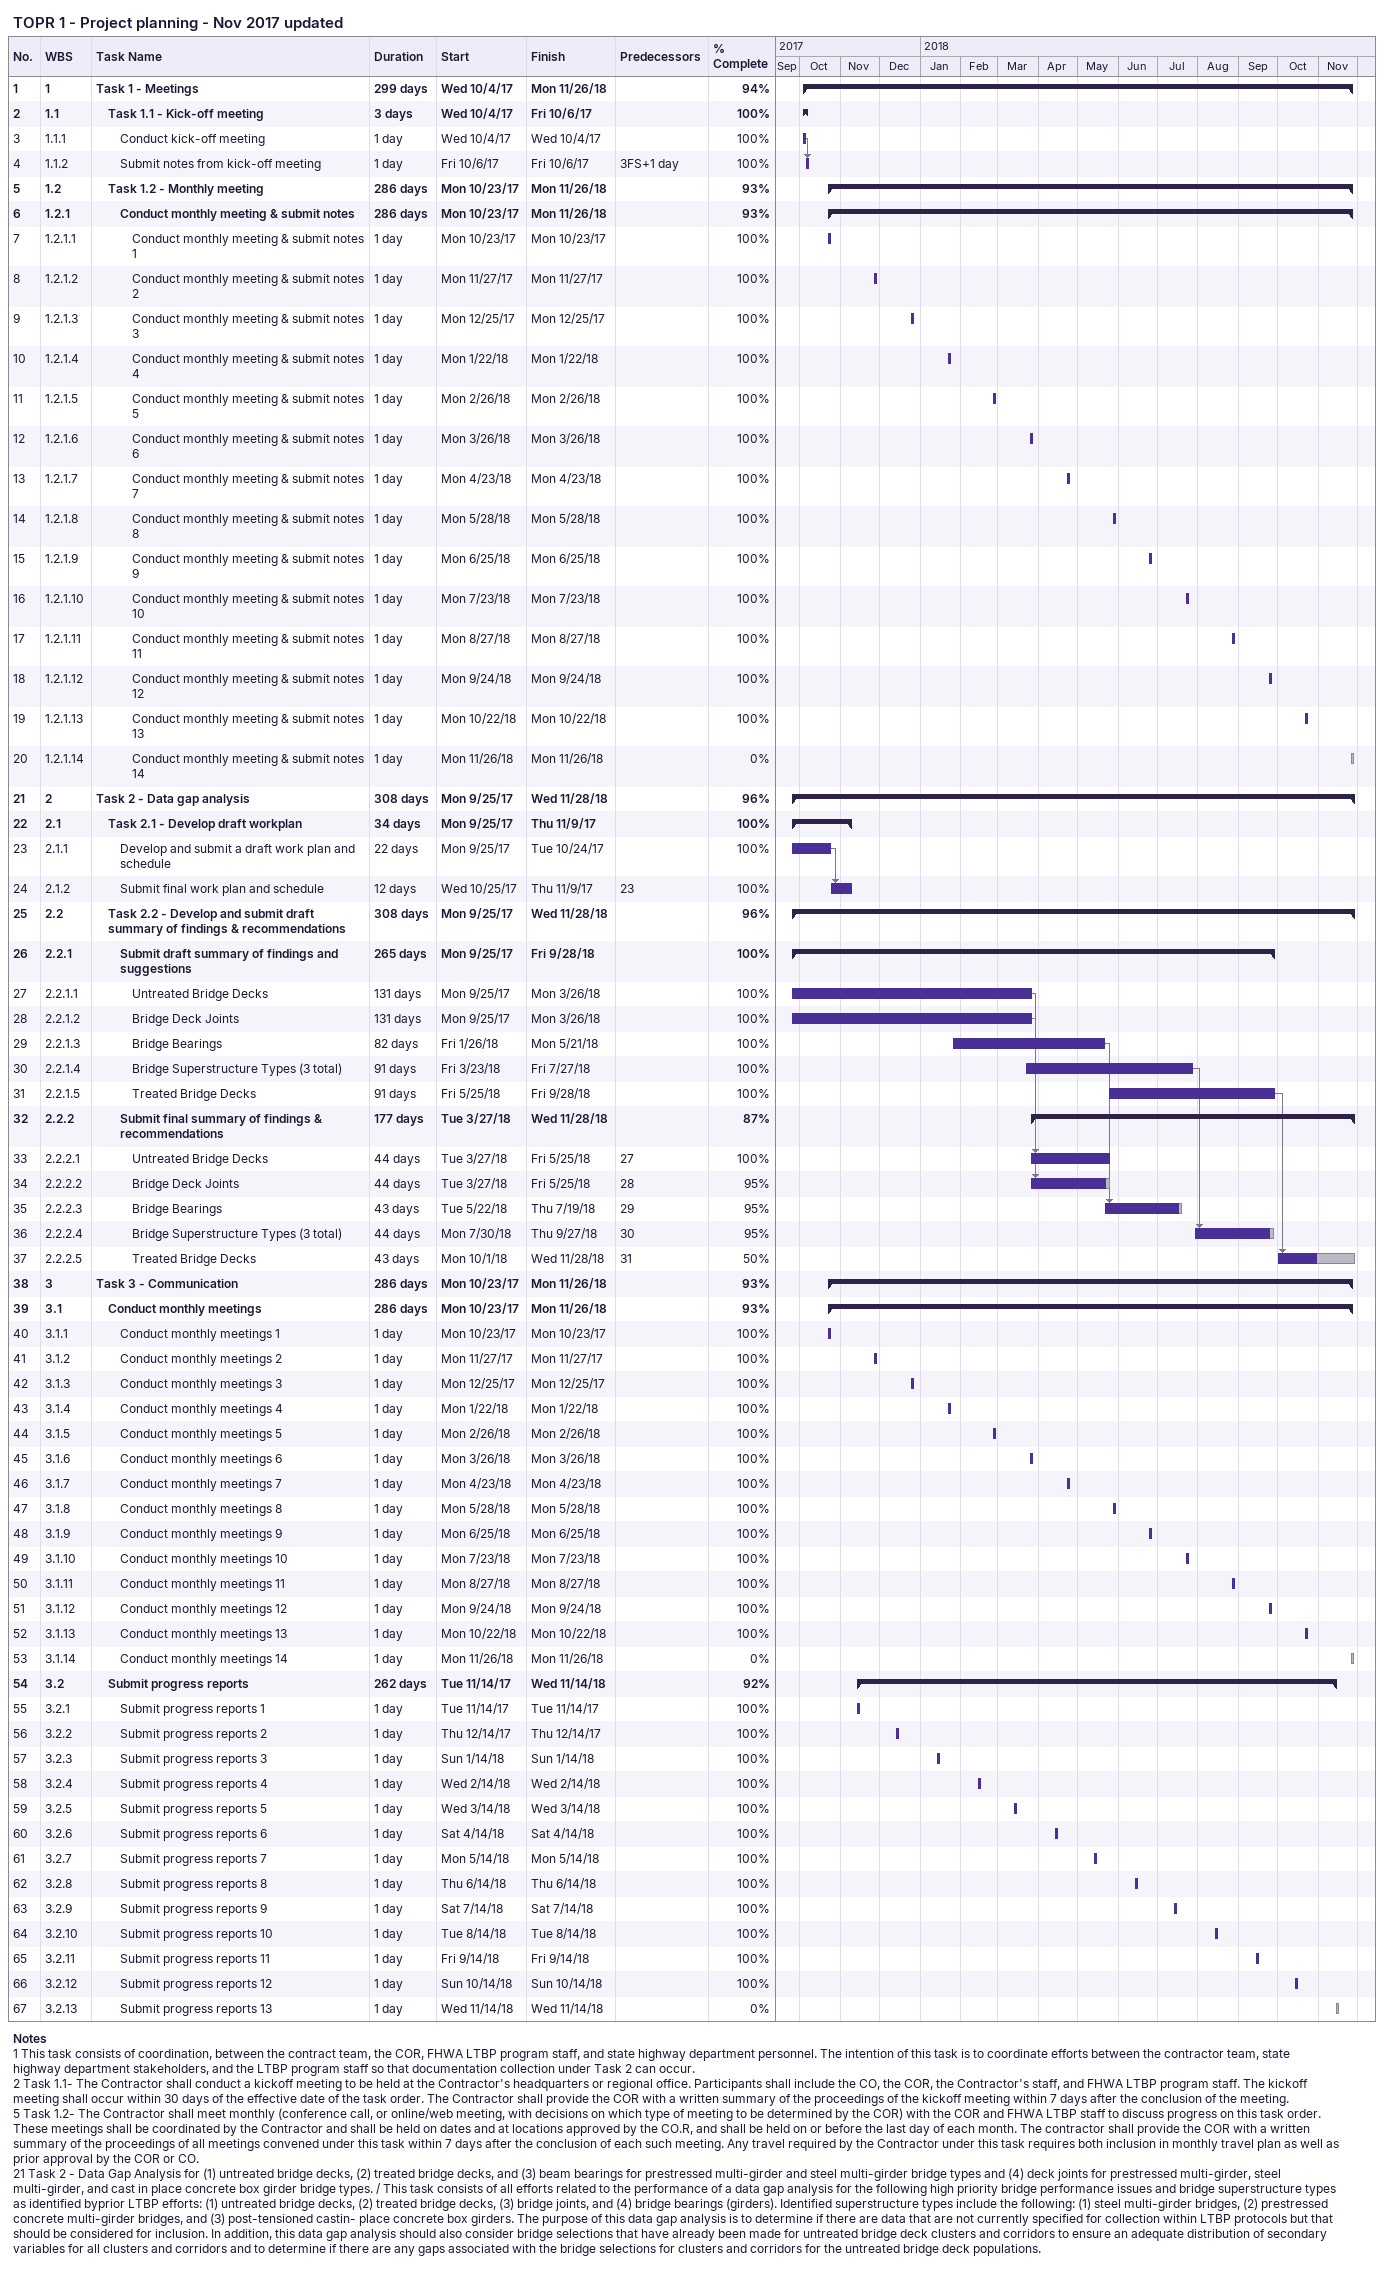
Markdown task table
TOPR 1 - Project planning - Nov 2017 updated

| ID | WBS | Task | Duration | Start | Finish | Predecessors | % complete |
|---|---|---|---|---|---|---|---|
| 1 | 1 | **Task 1 - Meetings** | 299d | 2017-10-04 | 2018-11-26 |  | 94 |
| 2 | 1.1 | **Task 1.1 - Kick-off meeting** | 3d | 2017-10-04 | 2017-10-06 |  | 100 |
| 3 | 1.1.1 | Conduct kick-off meeting | 1d | 2017-10-04 | 2017-10-04 |  | 100 |
| 4 | 1.1.2 | Submit notes from kick-off meeting | 1d | 2017-10-06 | 2017-10-06 | 3FS+1d | 100 |
| 5 | 1.2 | **Task 1.2 - Monthly meeting** | 286d | 2017-10-23 | 2018-11-26 |  | 93 |
| 6 | 1.2.1 | **Conduct monthly meeting & submit notes** | 286d | 2017-10-23 | 2018-11-26 |  | 93 |
| 7 | 1.2.1.1 | Conduct monthly meeting & submit notes 1 | 1d | 2017-10-23 | 2017-10-23 |  | 100 |
| 8 | 1.2.1.2 | Conduct monthly meeting & submit notes 2 | 1d | 2017-11-27 | 2017-11-27 |  | 100 |
| 9 | 1.2.1.3 | Conduct monthly meeting & submit notes 3 | 1d | 2017-12-25 | 2017-12-25 |  | 100 |
| 10 | 1.2.1.4 | Conduct monthly meeting & submit notes 4 | 1d | 2018-01-22 | 2018-01-22 |  | 100 |
| 11 | 1.2.1.5 | Conduct monthly meeting & submit notes 5 | 1d | 2018-02-26 | 2018-02-26 |  | 100 |
| 12 | 1.2.1.6 | Conduct monthly meeting & submit notes 6 | 1d | 2018-03-26 | 2018-03-26 |  | 100 |
| 13 | 1.2.1.7 | Conduct monthly meeting & submit notes 7 | 1d | 2018-04-23 | 2018-04-23 |  | 100 |
| 14 | 1.2.1.8 | Conduct monthly meeting & submit notes 8 | 1d | 2018-05-28 | 2018-05-28 |  | 100 |
| 15 | 1.2.1.9 | Conduct monthly meeting & submit notes 9 | 1d | 2018-06-25 | 2018-06-25 |  | 100 |
| 16 | 1.2.1.10 | Conduct monthly meeting & submit notes 10 | 1d | 2018-07-23 | 2018-07-23 |  | 100 |
| 17 | 1.2.1.11 | Conduct monthly meeting & submit notes 11 | 1d | 2018-08-27 | 2018-08-27 |  | 100 |
| 18 | 1.2.1.12 | Conduct monthly meeting & submit notes 12 | 1d | 2018-09-24 | 2018-09-24 |  | 100 |
| 19 | 1.2.1.13 | Conduct monthly meeting & submit notes 13 | 1d | 2018-10-22 | 2018-10-22 |  | 100 |
| 20 | 1.2.1.14 | Conduct monthly meeting & submit notes 14 | 1d | 2018-11-26 | 2018-11-26 |  | 0 |
| 21 | 2 | **Task 2 - Data gap analysis** | 308d | 2017-09-25 | 2018-11-28 |  | 96 |
| 22 | 2.1 | **Task 2.1 - Develop draft workplan** | 34d | 2017-09-25 | 2017-11-09 |  | 100 |
| 23 | 2.1.1 | Develop and submit a draft work plan and schedule | 22d | 2017-09-25 | 2017-10-24 |  | 100 |
| 24 | 2.1.2 | Submit final work plan and schedule | 12d | 2017-10-25 | 2017-11-09 | 23 | 100 |
| 25 | 2.2 | **Task 2.2 - Develop and submit draft summary of findings & recommendations** | 308d | 2017-09-25 | 2018-11-28 |  | 96 |
| 26 | 2.2.1 | **Submit draft summary of findings and suggestions** | 265d | 2017-09-25 | 2018-09-28 |  | 100 |
| 27 | 2.2.1.1 | Untreated Bridge Decks | 131d | 2017-09-25 | 2018-03-26 |  | 100 |
| 28 | 2.2.1.2 | Bridge Deck Joints | 131d | 2017-09-25 | 2018-03-26 |  | 100 |
| 29 | 2.2.1.3 | Bridge Bearings | 82d | 2018-01-26 | 2018-05-21 |  | 100 |
| 30 | 2.2.1.4 | Bridge Superstructure Types (3 total) | 91d | 2018-03-23 | 2018-07-27 |  | 100 |
| 31 | 2.2.1.5 | Treated Bridge Decks | 91d | 2018-05-25 | 2018-09-28 |  | 100 |
| 32 | 2.2.2 | **Submit final summary of findings & recommendations** | 177d | 2018-03-27 | 2018-11-28 |  | 87 |
| 33 | 2.2.2.1 | Untreated Bridge Decks | 44d | 2018-03-27 | 2018-05-25 | 27 | 100 |
| 34 | 2.2.2.2 | Bridge Deck Joints | 44d | 2018-03-27 | 2018-05-25 | 28 | 95 |
| 35 | 2.2.2.3 | Bridge Bearings | 43d | 2018-05-22 | 2018-07-19 | 29 | 95 |
| 36 | 2.2.2.4 | Bridge Superstructure Types (3 total) | 44d | 2018-07-30 | 2018-09-27 | 30 | 95 |
| 37 | 2.2.2.5 | Treated Bridge Decks | 43d | 2018-10-01 | 2018-11-28 | 31 | 50 |
| 38 | 3 | **Task 3 - Communication** | 286d | 2017-10-23 | 2018-11-26 |  | 93 |
| 39 | 3.1 | **Conduct monthly meetings** | 286d | 2017-10-23 | 2018-11-26 |  | 93 |
| 40 | 3.1.1 | Conduct monthly meetings 1 | 1d | 2017-10-23 | 2017-10-23 |  | 100 |
| 41 | 3.1.2 | Conduct monthly meetings 2 | 1d | 2017-11-27 | 2017-11-27 |  | 100 |
| 42 | 3.1.3 | Conduct monthly meetings 3 | 1d | 2017-12-25 | 2017-12-25 |  | 100 |
| 43 | 3.1.4 | Conduct monthly meetings 4 | 1d | 2018-01-22 | 2018-01-22 |  | 100 |
| 44 | 3.1.5 | Conduct monthly meetings 5 | 1d | 2018-02-26 | 2018-02-26 |  | 100 |
| 45 | 3.1.6 | Conduct monthly meetings 6 | 1d | 2018-03-26 | 2018-03-26 |  | 100 |
| 46 | 3.1.7 | Conduct monthly meetings 7 | 1d | 2018-04-23 | 2018-04-23 |  | 100 |
| 47 | 3.1.8 | Conduct monthly meetings 8 | 1d | 2018-05-28 | 2018-05-28 |  | 100 |
| 48 | 3.1.9 | Conduct monthly meetings 9 | 1d | 2018-06-25 | 2018-06-25 |  | 100 |
| 49 | 3.1.10 | Conduct monthly meetings 10 | 1d | 2018-07-23 | 2018-07-23 |  | 100 |
| 50 | 3.1.11 | Conduct monthly meetings 11 | 1d | 2018-08-27 | 2018-08-27 |  | 100 |
| 51 | 3.1.12 | Conduct monthly meetings 12 | 1d | 2018-09-24 | 2018-09-24 |  | 100 |
| 52 | 3.1.13 | Conduct monthly meetings 13 | 1d | 2018-10-22 | 2018-10-22 |  | 100 |
| 53 | 3.1.14 | Conduct monthly meetings 14 | 1d | 2018-11-26 | 2018-11-26 |  | 0 |
| 54 | 3.2 | **Submit progress reports** | 262d | 2017-11-14 | 2018-11-14 |  | 92 |
| 55 | 3.2.1 | Submit progress reports 1 | 1d | 2017-11-14 | 2017-11-14 |  | 100 |
| 56 | 3.2.2 | Submit progress reports 2 | 1d | 2017-12-14 | 2017-12-14 |  | 100 |
| 57 | 3.2.3 | Submit progress reports 3 | 1d | 2018-01-14 | 2018-01-14 |  | 100 |
| 58 | 3.2.4 | Submit progress reports 4 | 1d | 2018-02-14 | 2018-02-14 |  | 100 |
| 59 | 3.2.5 | Submit progress reports 5 | 1d | 2018-03-14 | 2018-03-14 |  | 100 |
| 60 | 3.2.6 | Submit progress reports 6 | 1d | 2018-04-14 | 2018-04-14 |  | 100 |
| 61 | 3.2.7 | Submit progress reports 7 | 1d | 2018-05-14 | 2018-05-14 |  | 100 |
| 62 | 3.2.8 | Submit progress reports 8 | 1d | 2018-06-14 | 2018-06-14 |  | 100 |
| 63 | 3.2.9 | Submit progress reports 9 | 1d | 2018-07-14 | 2018-07-14 |  | 100 |
| 64 | 3.2.10 | Submit progress reports 10 | 1d | 2018-08-14 | 2018-08-14 |  | 100 |
| 65 | 3.2.11 | Submit progress reports 11 | 1d | 2018-09-14 | 2018-09-14 |  | 100 |
| 66 | 3.2.12 | Submit progress reports 12 | 1d | 2018-10-14 | 2018-10-14 |  | 100 |
| 67 | 3.2.13 | Submit progress reports 13 | 1d | 2018-11-14 | 2018-11-14 |  | 0 |

Notes
- 1: This task consists of coordination, between the contract team, the COR, FHWA LTBP program staff, and state highway department personnel. The intention of this task is to coordinate efforts between the contractor team, state highway department stakeholders, and the LTBP program staff so that documentation collection under Task 2 can occur.
- 2: Task 1.1- The Contractor shall conduct a kickoff meeting to be held at the Contractor's headquarters or regional office. Participants shall include the CO, the COR, the Contractor's staff, and FHWA LTBP program staff. The kickoff meeting shall occur within 30 days of the effective date of the task order. The Contractor shall provide the COR with a written summary of the proceedings of the kickoff meeting within 7 days after the conclusion of the meeting.
- 5: Task 1.2- The Contractor shall meet monthly (conference call, or online/web meeting, with decisions on which type of meeting to be determined by the COR) with the COR and FHWA LTBP staff to discuss progress on this task order. These meetings shall be coordinated by the Contractor and shall be held on dates and at locations approved by the CO.R, and shall be held on or before the last day of each month. The contractor shall provide the COR with a written summary of the proceedings of all meetings convened under this task within 7 days after the conclusion of each such meeting. Any travel required by the Contractor under this task requires both inclusion in monthly travel plan as well as prior approval by the COR or CO.
- 21: Task 2 - Data Gap Analysis for (1) untreated bridge decks, (2) treated bridge decks, and (3) beam bearings for prestressed multi-girder and steel multi-girder bridge types and (4) deck joints for prestressed multi-girder, steel multi-girder, and cast in place concrete box girder bridge types. / This task consists of all efforts related to the performance of a data gap analysis for the following high priority bridge performance issues and bridge superstructure types as identified byprior LTBP efforts: (1) untreated bridge decks, (2) treated bridge decks, (3) bridge joints, and (4) bridge bearings (girders). Identified superstructure types include the following: (1) steel multi-girder bridges, (2) prestressed concrete multi-girder bridges, and (3) post-tensioned castin- place concrete box girders. The purpose of this data gap analysis is to determine if there are data that are not currently specified for collection within LTBP protocols but that should be considered for inclusion. In addition, this data gap analysis should also consider bridge selections that have already been made for untreated bridge deck clusters and corridors to ensure an adequate distribution of secondary variables for all clusters and corridors and to determine if there are any gaps associated with the bridge selections for clusters and corridors for the untreated bridge deck populations.
